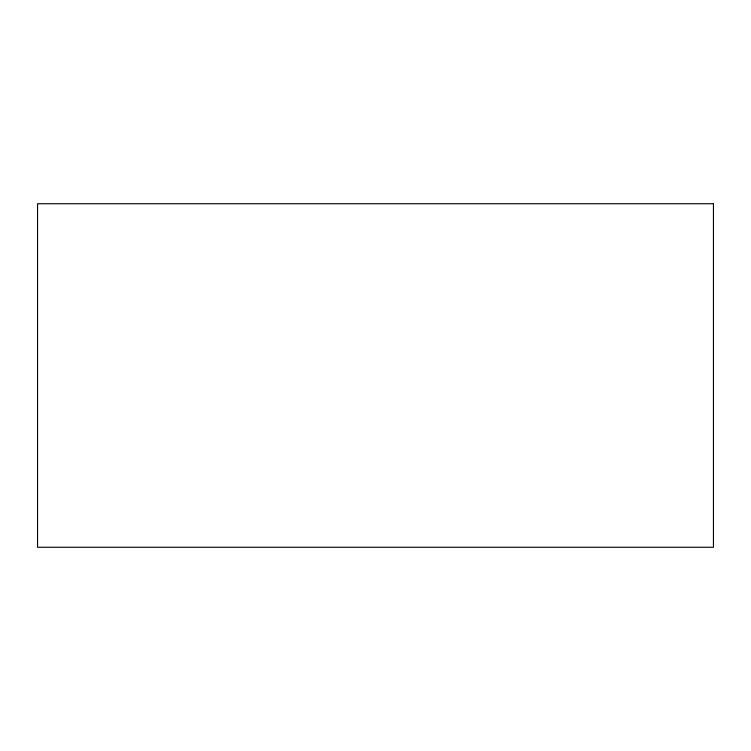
<?xml version="1.0" encoding="UTF-8"?>
<svg xmlns="http://www.w3.org/2000/svg" width="751" height="751" viewBox="0 0 751 751"><rect width="100%" height="100%" fill="white"/><g stroke="black" fill="none" stroke-linecap="round" stroke-linejoin="round"><path stroke-width="1.13" d="M713.45 203.728L37.55 203.728L37.55 547.272L713.45 547.272L713.45 203.728"/></g></svg>
